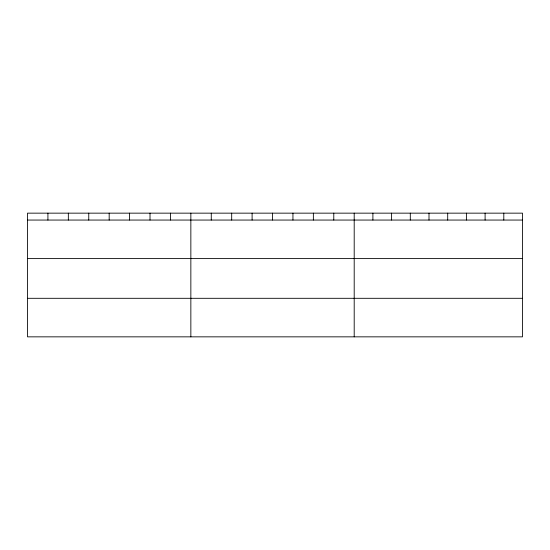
<?xml version="1.0" encoding="UTF-8"?>
<svg xmlns="http://www.w3.org/2000/svg" width="550" height="550" viewBox="0 0 550 550"><rect width="100%" height="100%" fill="white"/><g stroke="black" fill="none" stroke-linecap="round" stroke-linejoin="round"><path stroke-width="0.82" d="M522.5 220.055L522.5 336.847L27.5 336.847L27.5 213.153L522.5 213.153L522.5 220.055L27.5 220.055M27.5 258.596L522.5 258.596M27.5 298.306L522.5 298.306M503.8 213.153L503.8 220.055M485.1 213.153L485.1 220.055M466.4 213.153L466.4 220.055M447.7 213.153L447.7 220.055M429 213.153L429 220.055M410.3 213.153L410.3 220.055M391.6 213.153L391.6 220.055M372.9 213.153L372.9 220.055M354.2 213.153L354.2 336.847M333.781 213.153L333.781 220.055M313.363 213.153L313.363 220.055M292.944 213.153L292.944 220.055M272.525 213.153L272.525 220.055M252.106 213.153L252.106 220.055M231.688 213.153L231.688 220.055M211.269 213.153L211.269 220.055M190.85 213.153L190.85 336.847M170.431 213.153L170.431 220.055M150.012 213.153L150.012 220.055M129.594 213.153L129.594 220.055M109.175 213.153L109.175 220.055M88.756 213.153L88.756 220.055M68.338 213.153L68.338 220.055M47.919 213.153L47.919 220.055"/></g></svg>
